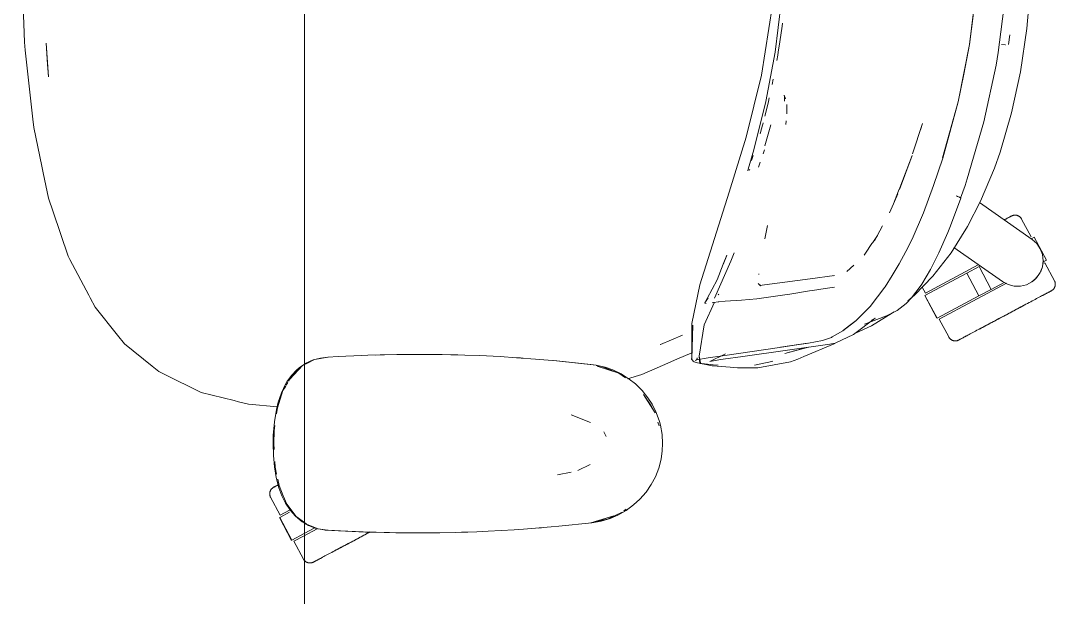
# Model space of a CAD drawing. Header units: millimetres. Extents: x 79795 to 317870, y -36033 to 97293.
# Drawn here: x 184099 to 184660, y 9735 to 10048 of the extents above; entities that cross this region are included whole.
import ezdxf

# ---------------------------------------------------------------- set-up
doc = ezdxf.new("R2010")
doc.units = ezdxf.units.MM
doc.header["$MEASUREMENT"] = 0
doc.layers.add('G-IMPT', color=8, linetype='CONTINUOUS', lineweight=9)
doc.layers.add('I-FURN', color=8, linetype='CONTINUOUS', lineweight=9)

msp = doc.modelspace()

# ---------------------------------------------------------------- linework, layer by layer
at = {"layer": 'G-IMPT'}
for p, q in [((184100.57, 10045.94), (184098.87, 10098.12)), ((184617.53, 10066.35), (184613.74, 10034.79)), ((184617.56, 10066.31), (184613.74, 10034.71)), ((184644.83, 10043.41), (184647.09, 10068.98)), ((184633.09, 10060.61), (184629.28, 10030.44)), ((184500.78, 10018.22), (184506.78, 10056.14)), ((184508.18, 10030.57), (184511.47, 10057.49)), ((184613.74, 10034.79), (184615.69, 10050.27)), ((184100.57, 10045.94), (184100.9, 10036)), ((184510.8, 10036.2), (184512.09, 10044.73)), ((184512.09, 10044.73), (184512.27, 10046.38)), ((184641.33, 10019.99), (184644.83, 10043.41)), ((184634.92, 10034.71), (184635.57, 10040.12)), ((184101.38, 10031.63), (184100.9, 10036)), ((184112.78, 10035.46), (184113.41, 10024.13)), ((184112.78, 10035.46), (184114.02, 10017.19)), ((184510.8, 10036.2), (184509.95, 10030.58)), ((184607.57, 10003.67), (184613.74, 10034.79)), ((184607.57, 10003.67), (184613.74, 10034.71)), ((184613.74, 10034.79), (184610.64, 10018.69)), ((184631.07, 10034.75), (184633.16, 10034.68)), ((184633.16, 10034.68), (184633.05, 10034.68)), ((184101.38, 10031.63), (184105.51, 9994.18)), ((184503.24, 10003.9), (184508.18, 10030.57)), ((184509.15, 10026.05), (184509.7, 10028.95)), ((184509.95, 10030.58), (184509.7, 10028.95)), ((184629.28, 10030.44), (184628.09, 10023.52)), ((184114.02, 10017.19), (184113.41, 10024.13)), ((184621.42, 9992.73), (184628.09, 10023.52)), ((184500.78, 10018.22), (184492.47, 9984.54)), ((184507.22, 10015.94), (184506.68, 10013.13)), ((184607.57, 10003.67), (184610.64, 10018.69)), ((184636.52, 9997.63), (184641.33, 10019.99)), ((184505.02, 10005.9), (184504.56, 10003.92)), ((184513.35, 10006.26), (184513.13, 10007.31)), ((184513.13, 10007.31), (184513.82, 10005.36)), ((184513.35, 10006.26), (184513.38, 10003.96)), ((184513.39, 10004.1), (184513.38, 10003.96)), ((184503.24, 10003.9), (184496.7, 9977.59)), ((184503.01, 9997.17), (184504.56, 10003.92)), ((184514.67, 10002.25), (184514.58, 9997.2)), ((184514.58, 9997.2), (184514.66, 9999.47)), ((184514.67, 10002.25), (184514.66, 9999.47)), ((184607.57, 10003.67), (184599.14, 9973.26)), ((184607.57, 10003.67), (184599.18, 9973.17)), ((184602.91, 9986.42), (184607.57, 10003.67)), ((184105.99, 9989.77), (184105.51, 9994.18)), ((184503.01, 9997.17), (184502.68, 9995.87)), ((184514.27, 9993.4), (184514.05, 9991.31)), ((184630.35, 9976.39), (184636.52, 9997.63)), ((184110.34, 9968.82), (184105.99, 9989.77)), ((184501.39, 9991.01), (184500.28, 9987.01)), ((184501.39, 9991.01), (184501.71, 9992.15)), ((184501.71, 9992.15), (184501.76, 9992.33)), ((184502.73, 9979.79), (184505.91, 9991.15)), ((184588.12, 9991.98), (184582.86, 9975.49)), ((184588.12, 9991.98), (184587.04, 9988.54)), ((184621.42, 9992.73), (184612.48, 9961.9)), ((184483.28, 9954.56), (184492.47, 9984.54)), ((184500.28, 9987.01), (184500.07, 9986.33)), ((184602.91, 9986.42), (184599.14, 9973.26)), ((184496.7, 9977.59), (184493.62, 9967.16)), ((184502.54, 9977.6), (184501.81, 9975.38)), ((184630.35, 9976.39), (184627.27, 9967.65)), ((184495.54, 9972.39), (184495.29, 9971.73)), ((184495.54, 9972.39), (184496.28, 9974.49)), ((184499.82, 9969.83), (184500.2, 9970.85)), ((184582.59, 9974.51), (184575.77, 9956.1)), ((184582.59, 9974.51), (184575.87, 9957.06)), ((184599.18, 9973.17), (184594.18, 9958.25)), ((184110.34, 9968.82), (184111.11, 9965.14)), ((184111.11, 9965.14), (184113.98, 9951.32)), ((184493.43, 9966.37), (184493.48, 9966.59)), ((184493.51, 9966.13), (184493.43, 9966.37)), ((184493.48, 9966.59), (184493.56, 9966.89)), ((184493.56, 9966.89), (184493.62, 9967.16)), ((184494.52, 9966.9), (184493.91, 9966.52)), ((184494.52, 9966.9), (184494.31, 9966.76)), ((184499.82, 9969.83), (184499.21, 9968.18)), ((184627.27, 9967.65), (184619.76, 9949.68)), ((184612.48, 9961.9), (184611.29, 9958.29)), ((184483.28, 9954.56), (184467.29, 9904.32)), ((184572.48, 9948.25), (184575.21, 9955.33)), ((184572.48, 9948.25), (184574.79, 9953.7)), ((184575.87, 9957.06), (184575.21, 9955.33)), ((184588.72, 9943.37), (184594.18, 9958.25)), ((184608.88, 9951.36), (184611.29, 9958.29)), ((184116.49, 9943.88), (184113.98, 9951.32)), ((184570.29, 9943.4), (184572.48, 9948.25)), ((184603.35, 9936.4), (184608.92, 9951.36)), ((184607.65, 9952.15), (184606.59, 9952.57)), ((184606.59, 9952.57), (184607.19, 9952.35)), ((184607.65, 9952.15), (184607.19, 9952.35)), ((184607.65, 9952.15), (184608.3, 9951.87)), ((184607.65, 9952.15), (184608.48, 9951.76)), ((184608.3, 9951.87), (184608.48, 9951.76)), ((184608.88, 9951.49), (184608.48, 9951.76)), ((184608.48, 9951.76), (184608.87, 9951.54)), ((184608.88, 9951.49), (184608.87, 9951.54)), ((184608.92, 9951.36), (184608.88, 9951.49)), ((184608.88, 9951.49), (184608.88, 9951.36)), ((184612.66, 9935.9), (184619.76, 9949.68)), ((184116.49, 9943.88), (184124.64, 9919.8)), ((184588.72, 9943.37), (184582.54, 9929.15)), ((184504.01, 9936.45), (184502.59, 9929.2)), ((184566.42, 9936.36), (184562.23, 9928.26)), ((184597.09, 9921.76), (184601.87, 9932.72)), ((184601.87, 9932.72), (184603.35, 9936.4)), ((184603.69, 9921.61), (184612.66, 9935.9)), ((184560.78, 9926.69), (184557.29, 9921.56)), ((184561.18, 9927.27), (184560.78, 9926.69)), ((184563.73, 9931.03), (184561.18, 9927.27)), ((184563.73, 9931.03), (184562.23, 9928.26)), ((184579.15, 9922.42), (184582.54, 9929.15)), ((184479.97, 9915.51), (184481.99, 9920.41)), ((184481.99, 9920.41), (184479.97, 9915.3)), ((184486.01, 9921.73), (184484.27, 9917.14)), ((184557.29, 9921.56), (184556.54, 9920.46)), ((184579.15, 9922.42), (184575.58, 9915.63)), ((184597.09, 9921.76), (184592.57, 9912.71)), ((184596.87, 9921.32), (184592.57, 9912.71)), ((184597.09, 9921.76), (184592.87, 9913.31)), ((184603.69, 9921.61), (184593.88, 9909)), ((184596.87, 9921.32), (184597.09, 9921.76)), ((184125.52, 9918.14), (184124.64, 9919.8)), ((184135.81, 9898.63), (184125.52, 9918.14)), ((184484.27, 9917.14), (184475.35, 9896.99)), ((184476.72, 9907.04), (184479.97, 9915.51)), ((184479.97, 9915.3), (184481.76, 9919.83)), ((184551.01, 9914.93), (184547.11, 9911.59)), ((184571.81, 9909.4), (184575.58, 9915.63)), ((184499.33, 9909.98), (184499.37, 9910.32)), ((184527.16, 9907.65), (184540.52, 9909.43)), ((184540.52, 9909.43), (184540.04, 9909.29)), ((184571.81, 9909.4), (184567.93, 9903.3)), ((184583.93, 9898.71), (184593.88, 9909)), ((184592.57, 9912.71), (184587.83, 9904.71)), ((184592.57, 9912.71), (184592.87, 9913.31)), ((184467.29, 9904.32), (184463.1, 9883.37)), ((184476.72, 9907.04), (184471.44, 9896.93)), ((184498.97, 9905.03), (184500.54, 9903.79)), ((184527.16, 9907.65), (184499.83, 9903.91)), ((184499.83, 9903.91), (184500.09, 9903.87)), ((184500.32, 9903.82), (184500.09, 9903.87)), ((184535.35, 9902.29), (184540.42, 9903.04)), ((184559.74, 9892.61), (184567.76, 9903.04)), ((184567.76, 9903.04), (184567.93, 9903.3)), ((184582.26, 9897.29), (184586.97, 9903.42)), ((184586.97, 9903.42), (184587.83, 9904.71)), ((184135.81, 9898.63), (184136.54, 9897.25)), ((184477.72, 9899.16), (184477.29, 9898.88)), ((184498.31, 9896.65), (184513.53, 9898.86)), ((184513.53, 9898.86), (184515.08, 9899.1)), ((184515.08, 9899.1), (184526.85, 9900.97)), ((184528.51, 9901.23), (184526.85, 9900.97)), ((184535.35, 9902.29), (184528.51, 9901.23)), ((184580.25, 9895.71), (184583.93, 9898.71)), ((184139.25, 9892.12), (184136.54, 9897.25)), ((184139.25, 9892.12), (184151.46, 9876.99)), ((184469.73, 9882.67), (184475.31, 9894.96)), ((184470.09, 9894.47), (184470.06, 9894.64)), ((184470.09, 9894.47), (184471.93, 9897.18)), ((184470.09, 9894.47), (184471.44, 9896.93)), ((184470.12, 9894.34), (184470.09, 9894.47)), ((184470.81, 9894.2), (184470.12, 9894.34)), ((184474.07, 9894.51), (184474.84, 9894.78)), ((184474.91, 9894.81), (184474.84, 9894.78)), ((184477.37, 9895.09), (184474.91, 9894.81)), ((184477.37, 9895.09), (184477.74, 9895.13)), ((184481.15, 9895.39), (184477.74, 9895.13)), ((184481.15, 9895.39), (184489.99, 9896.02)), ((184498.23, 9896.64), (184489.99, 9896.02)), ((184498.31, 9896.65), (184498.23, 9896.64)), ((184552.01, 9884.71), (184559.74, 9892.61)), ((184574.5, 9890.4), (184579.36, 9894.27)), ((184582.26, 9897.29), (184579.36, 9894.27)), ((184562.45, 9886.27), (184550.79, 9877.35)), ((184556.79, 9883.03), (184568.7, 9887.54)), ((184562.45, 9886.27), (184560.49, 9885.15)), ((184572, 9889.1), (184560.56, 9881.97)), ((184570.92, 9888.62), (184568.7, 9887.54)), ((184573.36, 9889.79), (184570.92, 9888.62)), ((184572, 9889.1), (184572.77, 9889.6)), ((184573.36, 9889.79), (184574.5, 9890.4)), ((184463.54, 9882.48), (184462.96, 9864.03)), ((184463.1, 9883.37), (184463.06, 9864.5)), ((184463.54, 9882.48), (184463.06, 9864.5)), ((184469.73, 9882.67), (184467.01, 9865.62)), ((184552.01, 9884.71), (184545.04, 9879.29)), ((184545.27, 9879.62), (184552.22, 9885.01)), ((184545.27, 9879.62), (184548.64, 9882.21)), ((184552.22, 9885.01), (184548.64, 9882.21)), ((184560.56, 9881.97), (184551.93, 9877.99)), ((184155.22, 9872.32), (184151.46, 9876.99)), ((184457.96, 9876.93), (184446.1, 9872.01)), ((184538.78, 9875.79), (184533.99, 9874.03)), ((184538.78, 9875.79), (184539.21, 9876)), ((184545.04, 9879.29), (184539.21, 9876)), ((184550.79, 9877.35), (184544.22, 9874.29)), ((184170.17, 9860.15), (184155.22, 9872.32)), ((184445.83, 9871.91), (184446.1, 9872.01)), ((184510.56, 9870.34), (184479.68, 9865.79)), ((184490.65, 9865.4), (184537.86, 9872.07)), ((184510.56, 9870.34), (184525.75, 9872.67)), ((184511.16, 9870.44), (184526.32, 9872.73)), ((184511.16, 9870.44), (184525.75, 9872.67)), ((184513.44, 9866.95), (184526.39, 9870.45)), ((184513.44, 9866.95), (184525.33, 9870.3)), ((184540.3, 9872.23), (184523.85, 9865.44)), ((184533.99, 9874.03), (184526.32, 9872.73)), ((184537.86, 9872.07), (184540.85, 9872.72)), ((184541.47, 9873), (184540.3, 9872.23)), ((184544.22, 9874.29), (184540.85, 9872.72)), ((184261.47, 9864.59), (184257.52, 9863.52)), ((184258.36, 9863.72), (184265.71, 9865.09)), ((184265.48, 9865.09), (184261.47, 9864.59)), ((184271.15, 9865.37), (184265.48, 9865.09)), ((184271.15, 9865.37), (184283.71, 9865.99)), ((184287.25, 9866.11), (184283.71, 9865.99)), ((184302.92, 9866.49), (184287.25, 9866.11)), ((184291.3, 9866.2), (184293.98, 9866.31)), ((184296.2, 9866.31), (184293.98, 9866.31)), ((184302.92, 9866.49), (184307.43, 9866.54)), ((184307.43, 9866.54), (184322.15, 9866.53)), ((184327.62, 9866.46), (184322.15, 9866.53)), ((184327.62, 9866.46), (184339.92, 9866.17)), ((184334.39, 9866.33), (184332.32, 9866.32)), ((184336.05, 9866.25), (184334.39, 9866.33)), ((184347.8, 9865.87), (184339.92, 9866.17)), ((184347.8, 9865.87), (184359.11, 9865.33)), ((184367.98, 9864.77), (184359.11, 9865.33)), ((184367.98, 9864.77), (184378.27, 9864.04)), ((184370.02, 9864.64), (184368.12, 9864.73)), ((184370.02, 9864.64), (184371.44, 9864.5)), ((184389.66, 9863.06), (184378.27, 9864.04)), ((184447.06, 9860.48), (184454.89, 9863.9)), ((184454.89, 9863.9), (184463.06, 9867.47)), ((184462.93, 9863.92), (184463.12, 9864.78)), ((184462.93, 9863.92), (184463.32, 9863.34)), ((184462.96, 9864.03), (184463.06, 9864.5)), ((184463.06, 9864.5), (184463.09, 9864.67)), ((184463.12, 9864.78), (184463.09, 9864.67)), ((184466.18, 9863.74), (184465.08, 9863.18)), ((184465.56, 9863.57), (184471.83, 9864.67)), ((184466.18, 9863.74), (184465.56, 9863.57)), ((184465.91, 9864.11), (184465.59, 9863.57)), ((184465.91, 9864.11), (184465.99, 9864.61)), ((184467.7, 9862.04), (184467.01, 9865.62)), ((184467.7, 9862.04), (184467.08, 9865.58)), ((184467.08, 9865.58), (184467.46, 9861.63)), ((184479.68, 9865.79), (184471.83, 9864.67)), ((184481.23, 9866.77), (184472.8, 9862.77)), ((184473.66, 9862.91), (184478.69, 9863.74)), ((184478.69, 9863.74), (184479.98, 9863.96)), ((184490.65, 9865.4), (184479.98, 9863.96)), ((184516.62, 9862.45), (184520.48, 9864.05)), ((184523.85, 9865.44), (184520.48, 9864.05)), ((184170.17, 9860.15), (184173.82, 9857.18)), ((184244.96, 9853.12), (184251.87, 9860.51)), ((184248.65, 9858.2), (184245.79, 9855.15)), ((184246.38, 9854.74), (184249.45, 9858.28)), ((184248.23, 9857.13), (184251.87, 9860.51)), ((184248.65, 9858.2), (184249.97, 9859.33)), ((184251.87, 9860.51), (184249.45, 9858.28)), ((184252.83, 9861.29), (184249.97, 9859.33)), ((184254.1, 9861.62), (184252.83, 9860.99)), ((184253.19, 9861.54), (184257.52, 9863.52)), ((184254.1, 9861.62), (184258.36, 9863.72)), ((184411.1, 9860.71), (184388.15, 9863.16)), ((184388.15, 9863.16), (184408.28, 9861.04)), ((184411.1, 9860.71), (184389.66, 9863.06)), ((184411.1, 9860.71), (184408.28, 9861.04)), ((184411.1, 9860.71), (184416.06, 9859.55)), ((184411.18, 9860.49), (184414.23, 9859.91)), ((184423.45, 9856.31), (184411.6, 9860.12)), ((184420.75, 9857.21), (184411.6, 9860.12)), ((184414.23, 9859.91), (184422.41, 9856.71)), ((184420.2, 9858.1), (184416.06, 9859.55)), ((184435.94, 9855.62), (184447.06, 9860.48)), ((184463.7, 9862.85), (184463.32, 9863.34)), ((184463.7, 9862.85), (184464.23, 9862.53)), ((184466.1, 9861.98), (184464.23, 9862.53)), ((184465.59, 9863.57), (184465.08, 9863.18)), ((184469.37, 9861.44), (184466.1, 9861.98)), ((184469.79, 9861.18), (184467.46, 9861.63)), ((184469.37, 9861.44), (184469.99, 9861.37)), ((184469.79, 9861.18), (184474.04, 9860.37)), ((184474.68, 9860.85), (184469.99, 9861.37)), ((184472.8, 9862.77), (184473.66, 9862.91)), ((184474.51, 9860.33), (184474.04, 9860.37)), ((184483.83, 9859.53), (184474.51, 9860.33)), ((184474.68, 9860.85), (184477.27, 9860.64)), ((184483.83, 9859.53), (184487.79, 9859.19)), ((184487.79, 9859.19), (184491.96, 9859.19)), ((184498.92, 9859.21), (184491.96, 9859.19)), ((184497.06, 9860.62), (184506.37, 9862.67)), ((184498.92, 9859.21), (184516.62, 9862.45)), ((184506.37, 9862.67), (184506.94, 9862.82)), ((184173.82, 9857.18), (184180.98, 9853.65)), ((184192.45, 9848.01), (184180.98, 9853.65)), ((184245.79, 9855.15), (184243.34, 9851.7)), ((184244.27, 9852.05), (184246.16, 9855.21)), ((184244.96, 9853.12), (184246.24, 9854.59)), ((184246.16, 9855.21), (184247.39, 9856.35)), ((184424.78, 9855.91), (184420.2, 9858.1)), ((184423.45, 9856.31), (184420.75, 9857.21)), ((184423.33, 9856.35), (184423.45, 9856.31)), ((184423.45, 9856.31), (184427.03, 9853.88)), ((184424.78, 9855.91), (184429.1, 9853.18)), ((184435.94, 9855.62), (184428.12, 9853.37)), ((184432.41, 9850.56), (184429.1, 9853.18)), ((184192.45, 9848.01), (184196.81, 9845.86)), ((184238.16, 9837.51), (184241.19, 9846.91)), ((184240.33, 9845.69), (184242.54, 9850.32)), ((184241.19, 9846.91), (184242.66, 9849.36)), ((184242.54, 9850.32), (184243.34, 9851.7)), ((184242.94, 9849.83), (184243.8, 9851.27)), ((184436.01, 9847.01), (184432.41, 9850.56)), ((184436.01, 9847.01), (184439.2, 9843.04)), ((184196.81, 9845.86), (184214.76, 9841.46)), ((184214.76, 9841.46), (184217.13, 9840.87)), ((184238.59, 9840.6), (184240.33, 9845.69)), ((184443.06, 9834.88), (184436.74, 9844.83)), ((184440.9, 9838.56), (184436.74, 9844.83)), ((184441.47, 9839.49), (184439.2, 9843.04)), ((184222.42, 9839.58), (184217.13, 9840.87)), ((184238.3, 9838.13), (184222.42, 9839.58)), ((184237.61, 9836.67), (184236.5, 9829.91)), ((184238.59, 9840.6), (184237.61, 9836.67)), ((184237.7, 9834.22), (184238.16, 9837.51)), ((184443.06, 9834.88), (184440.9, 9838.56)), ((184443.71, 9834.98), (184441.47, 9839.49)), ((184397.58, 9833.81), (184408.01, 9829.66)), ((184443.71, 9834.98), (184445.42, 9830.21)), ((184445.99, 9828.08), (184445.42, 9830.21)), ((184235.92, 9822.6), (184236.5, 9829.91)), ((184236.44, 9825.25), (184236.21, 9818.09)), ((184236.44, 9825.25), (184236.83, 9828.04)), ((184415.53, 9824.14), (184415.24, 9824.59)), ((184444.62, 9829.77), (184445.24, 9827.74)), ((184446.87, 9823.13), (184445.99, 9828.08)), ((184235.92, 9822.6), (184235.83, 9818.09)), ((184416.55, 9821.91), (184415.53, 9824.14)), ((184447.16, 9818.09), (184446.87, 9823.13)), ((184235.83, 9818.09), (184236.01, 9811.75)), ((184236.4, 9814.98), (184236.21, 9818.09)), ((184446.34, 9809.73), (184446.99, 9814.24)), ((184447.16, 9818.09), (184446.99, 9814.24)), ((184236.58, 9805.6), (184236.01, 9811.75)), ((184236.99, 9805.26), (184236.8, 9808.47)), ((184446.34, 9809.73), (184445.08, 9804.86)), ((184236.58, 9805.6), (184237.58, 9799.67)), ((184237.76, 9801.51), (184236.99, 9805.26)), ((184390.08, 9801.11), (184397.52, 9802.68)), ((184407.91, 9806.71), (184401.13, 9803.44)), ((184443.25, 9800.15), (184445.08, 9804.86)), ((184239.01, 9794.19), (184237.58, 9799.67)), ((184239.03, 9795.3), (184238.32, 9798.77)), ((184441.06, 9795.99), (184443.25, 9800.15)), ((184239.01, 9794.19), (184240.59, 9789.85)), ((184239.03, 9795.3), (184241.36, 9789.68)), ((184438.23, 9791.82), (184434.9, 9787.98)), ((184441.06, 9795.99), (184438.23, 9791.82)), ((184242.58, 9785.78), (184240.59, 9789.85)), ((184243.2, 9785.28), (184241.36, 9789.68)), ((184242.58, 9785.78), (184245.23, 9781.73)), ((184248.42, 9778.5), (184243.2, 9785.28)), ((184431.47, 9784.82), (184434.9, 9787.98)), ((184245.23, 9781.73), (184247.9, 9778.69)), ((184417.25, 9777.18), (184425.32, 9780.92)), ((184422.94, 9779.31), (184427.38, 9781.82)), ((184427.43, 9782.51), (184426.23, 9781.61)), ((184431.47, 9784.82), (184427.38, 9781.82)), ((184251.64, 9775.62), (184247.9, 9778.69)), ((184252.83, 9775.22), (184248.42, 9778.5)), ((184252.83, 9774.94), (184251.64, 9775.62)), ((184254.04, 9774.33), (184252.83, 9775.22)), ((184255.07, 9773.66), (184252.83, 9774.94)), ((184260.24, 9771.92), (184254.04, 9774.33)), ((184390.87, 9773.23), (184408.8, 9775.14)), ((184408.28, 9775.14), (184420.75, 9778.97)), ((184408.28, 9775.14), (184411.6, 9776.05)), ((184408.8, 9775.14), (184413.84, 9776.03)), ((184417.25, 9777.18), (184408.85, 9775.27)), ((184420.75, 9778.97), (184411.6, 9776.05)), ((184418.7, 9777.5), (184413.84, 9776.03)), ((184422.94, 9779.31), (184418.7, 9777.5)), ((184255.07, 9773.66), (184258.71, 9772.26)), ((184260.06, 9771.9), (184258.71, 9772.26)), ((184260.06, 9771.9), (184262.45, 9771.45)), ((184260.24, 9771.92), (184264.08, 9771.33)), ((184264.1, 9771.2), (184262.45, 9771.45)), ((184284.68, 9770.15), (184264.1, 9771.2)), ((184285.88, 9770.11), (184264.1, 9771.2)), ((184264.1, 9771.2), (184265.71, 9771.09)), ((184285.88, 9770.11), (184265.71, 9771.09)), ((184306.07, 9769.65), (184284.68, 9770.15)), ((184296.24, 9769.81), (184284.68, 9770.15)), ((184284.68, 9770.15), (184285.88, 9770.11)), ((184306.07, 9769.65), (184285.88, 9770.11)), ((184326.26, 9769.69), (184296.24, 9769.81)), ((184306.07, 9769.65), (184296.24, 9769.81)), ((184296.24, 9769.81), (184315.46, 9769.61)), ((184304.03, 9769.67), (184302.48, 9769.73)), ((184306.07, 9769.69), (184304.03, 9769.67)), ((184326.26, 9769.69), (184306.07, 9769.65)), ((184326.26, 9769.69), (184315.46, 9769.61)), ((184326.26, 9769.69), (184334.67, 9769.86)), ((184346.43, 9770.25), (184334.67, 9769.86)), ((184339.61, 9770), (184338.12, 9769.98)), ((184341.55, 9770.11), (184339.61, 9770)), ((184346.43, 9770.25), (184352.46, 9770.5)), ((184366.6, 9771.31), (184352.46, 9770.5)), ((184371.68, 9771.64), (184366.6, 9771.31)), ((184371.68, 9771.64), (184386.74, 9772.89)), ((184379.87, 9772.29), (184381.54, 9772.46)), ((184386.74, 9772.89), (184390.87, 9773.23))]:
    msp.add_line(p, q, dxfattribs=at)
at = {"layer": 'I-FURN'}
for p, q in [((184252.83, 9398.09), (184252.83, 10798.09)), ((184252.83, 10798.09), (184252.83, 9398.09)), ((184619.13, 9949), (184647.72, 9928.98)), ((184632.4, 9939.5), (184632.93, 9939.78)), ((184633.21, 9939.93), (184632.69, 9939.66)), ((184632.93, 9939.78), (184633.43, 9940.05)), ((184633.69, 9940.19), (184633.21, 9939.93)), ((184633.43, 9940.05), (184633.9, 9940.3)), ((184634.14, 9940.42), (184633.69, 9940.19)), ((184633.9, 9940.3), (184634.33, 9940.53)), ((184634.55, 9940.64), (184634.14, 9940.42)), ((184634.33, 9940.53), (184634.72, 9940.74)), ((184634.92, 9940.84), (184634.55, 9940.64)), ((184634.72, 9940.74), (184635.08, 9940.92)), ((184635.25, 9941.02), (184634.92, 9940.84)), ((184635.08, 9940.92), (184635.4, 9941.09)), ((184635.55, 9941.18), (184635.25, 9941.02)), ((184635.4, 9941.09), (184635.67, 9941.24)), ((184635.81, 9941.31), (184635.55, 9941.18)), ((184635.67, 9941.24), (184635.92, 9941.37)), ((184636.03, 9941.43), (184635.81, 9941.31)), ((184635.92, 9941.37), (184636.12, 9941.48)), ((184636.21, 9941.53), (184636.03, 9941.43)), ((184636.12, 9941.48), (184636.28, 9941.56)), ((184636.35, 9941.6), (184636.21, 9941.53)), ((184636.28, 9941.56), (184636.4, 9941.63)), ((184636.45, 9941.65), (184636.35, 9941.6)), ((184636.4, 9941.63), (184636.48, 9941.67)), ((184636.51, 9941.69), (184636.45, 9941.65)), ((184636.48, 9941.67), (184636.52, 9941.69)), ((184636.53, 9941.7), (184636.51, 9941.69)), ((184636.52, 9941.69), (184636.53, 9941.7)), ((184636.53, 9941.7), (184636.67, 9941.77)), ((184636.67, 9941.77), (184636.82, 9941.84)), ((184636.82, 9941.84), (184636.97, 9941.9)), ((184636.97, 9941.9), (184637.12, 9941.95)), ((184637.12, 9941.95), (184637.27, 9942)), ((184637.27, 9942), (184637.43, 9942.04)), ((184637.43, 9942.04), (184637.59, 9942.08)), ((184637.59, 9942.08), (184637.75, 9942.11)), ((184637.75, 9942.11), (184637.9, 9942.14)), ((184637.9, 9942.14), (184638.06, 9942.15)), ((184638.06, 9942.15), (184638.23, 9942.16)), ((184638.23, 9942.16), (184638.39, 9942.17)), ((184638.39, 9942.17), (184638.55, 9942.17)), ((184638.55, 9942.17), (184638.71, 9942.16)), ((184638.71, 9942.16), (184638.87, 9942.14)), ((184638.87, 9942.14), (184639.03, 9942.12)), ((184639.03, 9942.12), (184639.19, 9942.1)), ((184639.19, 9942.1), (184639.35, 9942.06)), ((184639.35, 9942.06), (184639.5, 9942.02)), ((184639.5, 9942.02), (184639.66, 9941.98)), ((184639.66, 9941.98), (184639.81, 9941.92)), ((184639.81, 9941.92), (184639.96, 9941.86)), ((184639.96, 9941.86), (184640.11, 9941.8)), ((184640.11, 9941.8), (184640.25, 9941.73)), ((184640.25, 9941.73), (184640.39, 9941.65)), ((184640.39, 9941.65), (184640.53, 9941.57)), ((184640.53, 9941.57), (184640.67, 9941.48)), ((184640.67, 9941.48), (184640.8, 9941.39)), ((184640.8, 9941.39), (184640.93, 9941.29)), ((184640.93, 9941.29), (184641.05, 9941.19)), ((184641.05, 9941.19), (184641.17, 9941.08)), ((184641.17, 9941.08), (184641.29, 9940.97)), ((184641.29, 9940.97), (184641.4, 9940.85)), ((184641.4, 9940.85), (184641.51, 9940.73)), ((184641.51, 9940.73), (184641.61, 9940.61)), ((184641.61, 9940.61), (184641.7, 9940.48)), ((184641.7, 9940.48), (184641.79, 9940.35)), ((184641.79, 9940.35), (184641.88, 9940.21)), ((184641.88, 9940.21), (184641.96, 9940.07)), ((184641.96, 9940.07), (184641.98, 9940.03)), ((184647.13, 9930.34), (184641.98, 9940.03)), ((184647.49, 9929.4), (184648.88, 9930.14)), ((184647.57, 9929.45), (184647.49, 9929.4)), ((184647.72, 9928.98), (184650.23, 9926.73)), ((184655.45, 9917.78), (184648.88, 9930.14)), ((184650.23, 9926.73), (184652.13, 9923.94)), ((184631.67, 9906.06), (184605.24, 9924.56)), ((184652.13, 9923.94), (184653.3, 9920.78)), ((184653.3, 9920.78), (184653.69, 9917.43)), ((184589.74, 9899.83), (184618.43, 9915.09)), ((184653.69, 9917.43), (184653.26, 9914.08)), ((184653.66, 9917.79), (184654.06, 9917.04)), ((184655.45, 9917.78), (184654.06, 9917.04)), ((184654.06, 9917.04), (184654.14, 9917.09)), ((184654.27, 9916.02), (184654.64, 9916.22)), ((184659.79, 9906.53), (184654.64, 9916.22)), ((184589.55, 9898.6), (184612.26, 9910.67)), ((184612.26, 9910.67), (184618.9, 9914.2)), ((184618.84, 9898.31), (184612.26, 9910.67)), ((184625.48, 9901.84), (184618.9, 9914.2)), ((184649.27, 9907.31), (184651.56, 9910.09)), ((184652.04, 9910.93), (184650.11, 9908.17)), ((184653.26, 9914.08), (184652.04, 9910.93)), ((184597.25, 9885.7), (184633.86, 9905.17)), ((184632.54, 9905.6), (184625.48, 9901.84)), ((184634.65, 9904.47), (184631.67, 9906.06)), ((184637.92, 9903.64), (184634.65, 9904.47)), ((184641.29, 9903.62), (184637.92, 9903.64)), ((184644.57, 9904.4), (184641.29, 9903.62)), ((184647.57, 9905.95), (184644.57, 9904.4)), ((184650.11, 9908.17), (184647.57, 9905.95)), ((184647.85, 9906.15), (184649.27, 9907.31)), ((184659.79, 9906.53), (184659.86, 9906.39)), ((184659.86, 9906.39), (184659.93, 9906.24)), ((184659.96, 9903.1), (184659.89, 9902.96)), ((184659.93, 9906.24), (184659.99, 9906.09)), ((184660.02, 9903.25), (184659.96, 9903.1)), ((184659.99, 9906.09), (184660.05, 9905.94)), ((184660.07, 9903.41), (184660.02, 9903.25)), ((184660.05, 9905.94), (184660.1, 9905.79)), ((184660.12, 9903.56), (184660.07, 9903.41)), ((184660.1, 9905.79), (184660.14, 9905.63)), ((184660.16, 9903.72), (184660.12, 9903.56)), ((184660.14, 9905.63), (184660.18, 9905.47)), ((184660.19, 9903.87), (184660.16, 9903.72)), ((184660.18, 9905.47), (184660.21, 9905.32)), ((184660.22, 9904.03), (184660.19, 9903.87)), ((184660.21, 9905.32), (184660.23, 9905.16)), ((184660.24, 9904.19), (184660.22, 9904.03)), ((184660.23, 9905.16), (184660.25, 9905)), ((184660.25, 9904.35), (184660.24, 9904.19)), ((184660.25, 9905), (184660.26, 9904.84)), ((184660.26, 9904.51), (184660.25, 9904.35)), ((184660.26, 9904.84), (184660.26, 9904.67)), ((184660.26, 9904.67), (184660.26, 9904.51)), ((184588.06, 9902.98), (184589.74, 9899.83)), ((184589.38, 9898.51), (184595.96, 9886.15)), ((184596.13, 9886.24), (184589.55, 9898.6)), ((184618.84, 9898.31), (184596.13, 9886.24)), ((184625.48, 9901.84), (184618.84, 9898.31)), ((184650.83, 9897.2), (184651.52, 9897.57)), ((184651.52, 9897.57), (184652.19, 9897.92)), ((184652.19, 9897.92), (184652.82, 9898.26)), ((184652.82, 9898.26), (184653.42, 9898.58)), ((184653.73, 9898.75), (184653.15, 9898.44)), ((184653.42, 9898.58), (184653.99, 9898.88)), ((184654.29, 9899.04), (184653.73, 9898.75)), ((184653.99, 9898.88), (184654.53, 9899.17)), ((184654.8, 9899.31), (184654.29, 9899.04)), ((184654.53, 9899.17), (184655.03, 9899.44)), ((184655.28, 9899.57), (184654.8, 9899.31)), ((184655.03, 9899.44), (184655.49, 9899.68)), ((184655.73, 9899.81), (184655.28, 9899.57)), ((184655.49, 9899.68), (184655.92, 9899.91)), ((184656.14, 9900.03), (184655.73, 9899.81)), ((184655.92, 9899.91), (184656.32, 9900.12)), ((184656.51, 9900.22), (184656.14, 9900.03)), ((184656.32, 9900.12), (184656.67, 9900.31)), ((184656.85, 9900.4), (184656.51, 9900.22)), ((184656.67, 9900.31), (184656.99, 9900.48)), ((184657.15, 9900.56), (184656.85, 9900.4)), ((184656.99, 9900.48), (184657.27, 9900.63)), ((184657.4, 9900.7), (184657.15, 9900.56)), ((184657.27, 9900.63), (184657.51, 9900.75)), ((184657.62, 9900.81), (184657.4, 9900.7)), ((184657.51, 9900.75), (184657.71, 9900.86)), ((184657.8, 9900.91), (184657.62, 9900.81)), ((184657.71, 9900.86), (184657.87, 9900.95)), ((184657.94, 9900.99), (184657.8, 9900.91)), ((184657.87, 9900.95), (184658, 9901.01)), ((184658.04, 9901.04), (184657.94, 9900.99)), ((184658, 9901.01), (184658.08, 9901.06)), ((184658.11, 9901.07), (184658.04, 9901.04)), ((184658.08, 9901.06), (184658.12, 9901.08)), ((184658.13, 9901.08), (184658.11, 9901.07)), ((184658.12, 9901.08), (184658.13, 9901.08)), ((184658.16, 9901.1), (184658.13, 9901.08)), ((184658.3, 9901.18), (184658.16, 9901.1)), ((184658.44, 9901.27), (184658.3, 9901.18)), ((184658.57, 9901.36), (184658.44, 9901.27)), ((184658.7, 9901.45), (184658.57, 9901.36)), ((184658.83, 9901.56), (184658.7, 9901.45)), ((184658.95, 9901.66), (184658.83, 9901.56)), ((184659.07, 9901.77), (184658.95, 9901.66)), ((184659.18, 9901.89), (184659.07, 9901.77)), ((184659.29, 9902.01), (184659.18, 9901.89)), ((184659.39, 9902.13), (184659.29, 9902.01)), ((184659.49, 9902.26), (184659.39, 9902.13)), ((184659.58, 9902.39), (184659.49, 9902.26)), ((184659.67, 9902.53), (184659.58, 9902.39)), ((184659.75, 9902.67), (184659.67, 9902.53)), ((184659.82, 9902.81), (184659.75, 9902.67)), ((184659.89, 9902.96), (184659.82, 9902.81)), ((184641.15, 9892.06), (184640.2, 9891.55)), ((184640.64, 9891.78), (184641.59, 9892.29)), ((184642.1, 9892.56), (184641.15, 9892.06)), ((184641.59, 9892.29), (184642.53, 9892.79)), ((184643.03, 9893.05), (184642.1, 9892.56)), ((184642.53, 9892.79), (184643.45, 9893.28)), ((184643.94, 9893.54), (184643.03, 9893.05)), ((184643.45, 9893.28), (184644.35, 9893.76)), ((184644.35, 9893.76), (184645.24, 9894.23)), ((184645.24, 9894.23), (184646.11, 9894.69)), ((184646.11, 9894.69), (184646.96, 9895.14)), ((184646.96, 9895.14), (184647.78, 9895.58)), ((184647.78, 9895.58), (184648.58, 9896.01)), ((184648.58, 9896.01), (184649.36, 9896.42)), ((184649.36, 9896.42), (184650.11, 9896.82)), ((184650.11, 9896.82), (184650.83, 9897.2)), ((184630.25, 9886.26), (184629.25, 9885.73)), ((184629.71, 9885.97), (184630.71, 9886.5)), ((184631.25, 9886.79), (184630.25, 9886.26)), ((184630.71, 9886.5), (184631.71, 9887.04)), ((184632.25, 9887.33), (184631.25, 9886.79)), ((184631.71, 9887.04), (184632.72, 9887.57)), ((184633.26, 9887.86), (184632.25, 9887.33)), ((184632.72, 9887.57), (184633.72, 9888.11)), ((184634.26, 9888.39), (184633.26, 9887.86)), ((184633.72, 9888.11), (184634.73, 9888.64)), ((184635.27, 9888.93), (184634.26, 9888.39)), ((184634.73, 9888.64), (184635.73, 9889.17)), ((184636.27, 9889.46), (184635.27, 9888.93)), ((184635.73, 9889.17), (184636.72, 9889.7)), ((184637.26, 9889.99), (184636.27, 9889.46)), ((184636.72, 9889.7), (184637.72, 9890.23)), ((184638.25, 9890.51), (184637.26, 9889.99)), ((184637.72, 9890.23), (184638.7, 9890.75)), ((184639.23, 9891.03), (184638.25, 9890.51)), ((184638.7, 9890.75), (184639.67, 9891.27)), ((184640.2, 9891.55), (184639.23, 9891.03)), ((184639.67, 9891.27), (184640.64, 9891.78)), ((184597.25, 9885.7), (184602.4, 9876.02)), ((184619.87, 9880.74), (184619.02, 9880.29)), ((184619.41, 9880.49), (184620.26, 9880.95)), ((184620.73, 9881.2), (184619.87, 9880.74)), ((184620.26, 9880.95), (184621.14, 9881.42)), ((184621.62, 9881.67), (184620.73, 9881.2)), ((184621.14, 9881.42), (184622.04, 9881.89)), ((184622.53, 9882.15), (184621.62, 9881.67)), ((184622.04, 9881.89), (184622.95, 9882.38)), ((184623.45, 9882.64), (184622.53, 9882.15)), ((184622.95, 9882.38), (184623.88, 9882.87)), ((184624.39, 9883.14), (184623.45, 9882.64)), ((184623.88, 9882.87), (184624.82, 9883.37)), ((184625.34, 9883.65), (184624.39, 9883.14)), ((184624.82, 9883.37), (184625.78, 9883.88)), ((184626.3, 9884.16), (184625.34, 9883.65)), ((184625.78, 9883.88), (184626.75, 9884.4)), ((184627.28, 9884.68), (184626.3, 9884.16)), ((184626.75, 9884.4), (184627.73, 9884.92)), ((184628.26, 9885.2), (184627.28, 9884.68)), ((184627.73, 9884.92), (184628.72, 9885.44)), ((184629.25, 9885.73), (184628.26, 9885.2)), ((184628.72, 9885.44), (184629.71, 9885.97)), ((184602.42, 9875.98), (184602.4, 9876.02)), ((184602.5, 9875.84), (184602.42, 9875.98)), ((184602.59, 9875.7), (184602.5, 9875.84)), ((184602.68, 9875.57), (184602.59, 9875.7)), ((184602.77, 9875.44), (184602.68, 9875.57)), ((184602.87, 9875.31), (184602.77, 9875.44)), ((184602.98, 9875.19), (184602.87, 9875.31)), ((184603.09, 9875.08), (184602.98, 9875.19)), ((184603.21, 9874.96), (184603.09, 9875.08)), ((184603.33, 9874.86), (184603.21, 9874.96)), ((184608.99, 9874.95), (184608.71, 9874.8)), ((184608.83, 9874.87), (184609.13, 9875.03)), ((184609.3, 9875.12), (184608.99, 9874.95)), ((184609.13, 9875.03), (184609.46, 9875.21)), ((184609.66, 9875.31), (184609.3, 9875.12)), ((184609.46, 9875.21), (184609.84, 9875.41)), ((184610.05, 9875.52), (184609.66, 9875.31)), ((184609.84, 9875.41), (184610.25, 9875.62)), ((184610.48, 9875.75), (184610.05, 9875.52)), ((184610.25, 9875.62), (184610.69, 9875.86)), ((184610.95, 9876), (184610.48, 9875.75)), ((184610.69, 9875.86), (184611.17, 9876.12)), ((184611.45, 9876.26), (184610.95, 9876)), ((184611.17, 9876.12), (184611.69, 9876.39)), ((184611.98, 9876.55), (184611.45, 9876.26)), ((184611.69, 9876.39), (184612.24, 9876.68)), ((184612.55, 9876.85), (184611.98, 9876.55)), ((184612.24, 9876.68), (184612.83, 9877)), ((184612.83, 9877), (184613.44, 9877.32)), ((184613.44, 9877.32), (184614.09, 9877.67)), ((184614.09, 9877.67), (184614.77, 9878.03)), ((184614.77, 9878.03), (184615.47, 9878.4)), ((184615.47, 9878.4), (184616.21, 9878.79)), ((184616.21, 9878.79), (184616.97, 9879.2)), ((184616.97, 9879.2), (184617.76, 9879.62)), ((184617.76, 9879.62), (184618.57, 9880.05)), ((184618.57, 9880.05), (184619.41, 9880.49)), ((184603.45, 9874.75), (184603.33, 9874.86)), ((184603.58, 9874.66), (184603.45, 9874.75)), ((184603.71, 9874.56), (184603.58, 9874.66)), ((184603.85, 9874.48), (184603.71, 9874.56)), ((184603.99, 9874.39), (184603.85, 9874.48)), ((184604.13, 9874.32), (184603.99, 9874.39)), ((184604.27, 9874.25), (184604.13, 9874.32)), ((184604.42, 9874.18), (184604.27, 9874.25)), ((184604.57, 9874.12), (184604.42, 9874.18)), ((184604.72, 9874.07), (184604.57, 9874.12)), ((184604.88, 9874.03), (184604.72, 9874.07)), ((184605.03, 9873.99), (184604.88, 9874.03)), ((184605.19, 9873.95), (184605.03, 9873.99)), ((184605.35, 9873.92), (184605.19, 9873.95)), ((184605.51, 9873.9), (184605.35, 9873.92)), ((184605.67, 9873.89), (184605.51, 9873.9)), ((184605.83, 9873.88), (184605.67, 9873.89)), ((184605.99, 9873.88), (184605.83, 9873.88)), ((184606.15, 9873.88), (184605.99, 9873.88)), ((184606.32, 9873.89), (184606.15, 9873.88)), ((184606.48, 9873.91), (184606.32, 9873.89)), ((184606.64, 9873.94), (184606.48, 9873.91)), ((184606.79, 9873.97), (184606.64, 9873.94)), ((184606.95, 9874), (184606.79, 9873.97)), ((184607.11, 9874.05), (184606.95, 9874)), ((184607.26, 9874.09), (184607.11, 9874.05)), ((184607.41, 9874.15), (184607.26, 9874.09)), ((184607.56, 9874.21), (184607.41, 9874.15)), ((184607.71, 9874.28), (184607.56, 9874.21)), ((184607.85, 9874.35), (184607.71, 9874.28)), ((184607.85, 9874.35), (184607.87, 9874.36)), ((184607.86, 9874.35), (184607.85, 9874.35)), ((184607.9, 9874.38), (184607.86, 9874.35)), ((184607.87, 9874.36), (184607.93, 9874.39)), ((184607.98, 9874.42), (184607.9, 9874.38)), ((184607.93, 9874.39), (184608.03, 9874.45)), ((184608.1, 9874.48), (184607.98, 9874.42)), ((184608.03, 9874.45), (184608.17, 9874.52)), ((184608.26, 9874.57), (184608.1, 9874.48)), ((184608.17, 9874.52), (184608.35, 9874.62)), ((184608.47, 9874.68), (184608.26, 9874.57)), ((184608.35, 9874.62), (184608.57, 9874.73)), ((184608.71, 9874.8), (184608.47, 9874.68)), ((184608.57, 9874.73), (184608.83, 9874.87)), ((184233.99, 9790.97), (184234, 9791.13)), ((184233.99, 9790.81), (184233.99, 9790.97)), ((184233.99, 9790.65), (184233.99, 9790.81)), ((184234, 9791.13), (184234.01, 9791.3)), ((184234.01, 9791.3), (184234.03, 9791.46)), ((184234.03, 9791.46), (184234.06, 9791.61)), ((184234.06, 9791.61), (184234.09, 9791.77)), ((184234.09, 9791.77), (184234.13, 9791.93)), ((184234.13, 9791.93), (184234.18, 9792.08)), ((184234.18, 9792.08), (184234.23, 9792.23)), ((184234.23, 9792.23), (184234.29, 9792.38)), ((184234.29, 9792.38), (184234.36, 9792.53)), ((184234.36, 9792.53), (184234.43, 9792.68)), ((184234.43, 9792.68), (184234.5, 9792.82)), ((184234.5, 9792.82), (184234.58, 9792.96)), ((184234.58, 9792.96), (184234.67, 9793.09)), ((184234.67, 9793.09), (184234.76, 9793.23)), ((184234.76, 9793.23), (184234.86, 9793.35)), ((184234.86, 9793.35), (184234.96, 9793.48)), ((184234.96, 9793.48), (184235.07, 9793.6)), ((184235.07, 9793.6), (184235.18, 9793.71)), ((184235.18, 9793.71), (184235.3, 9793.83)), ((184235.3, 9793.83), (184235.42, 9793.93)), ((184235.42, 9793.93), (184235.55, 9794.03)), ((184235.55, 9794.03), (184235.68, 9794.13)), ((184235.68, 9794.13), (184235.81, 9794.22)), ((184235.81, 9794.22), (184235.95, 9794.31)), ((184235.95, 9794.31), (184236.09, 9794.39)), ((184236.09, 9794.39), (184236.13, 9794.41)), ((184236.17, 9794.43), (184236.13, 9794.41)), ((184236.13, 9794.41), (184236.15, 9794.42)), ((184236.13, 9794.41), (184236.13, 9794.41)), ((184236.15, 9794.42), (184236.21, 9794.45)), ((184236.25, 9794.48), (184236.17, 9794.43)), ((184236.21, 9794.45), (184236.31, 9794.5)), ((184236.38, 9794.54), (184236.25, 9794.48)), ((184236.31, 9794.5), (184236.45, 9794.58)), ((184236.54, 9794.63), (184236.38, 9794.54)), ((184236.45, 9794.58), (184236.63, 9794.67)), ((184236.74, 9794.73), (184236.54, 9794.63)), ((184236.63, 9794.67), (184236.85, 9794.79)), ((184236.98, 9794.86), (184236.74, 9794.73)), ((184236.85, 9794.79), (184237.1, 9794.93)), ((184237.26, 9795.01), (184236.98, 9794.86)), ((184237.1, 9794.93), (184237.4, 9795.08)), ((184237.58, 9795.18), (184237.26, 9795.01)), ((184237.4, 9795.08), (184237.74, 9795.26)), ((184237.93, 9795.37), (184237.58, 9795.18)), ((184237.74, 9795.26), (184238.11, 9795.46)), ((184238.33, 9795.58), (184237.93, 9795.37)), ((184238.11, 9795.46), (184238.52, 9795.68)), ((184238.76, 9795.8), (184238.33, 9795.58)), ((184234, 9790.49), (184233.99, 9790.65)), ((184234.02, 9790.33), (184234, 9790.49)), ((184234.04, 9790.17), (184234.02, 9790.33)), ((184234.07, 9790.01), (184234.04, 9790.17)), ((184234.11, 9789.86), (184234.07, 9790.01)), ((184234.15, 9789.7), (184234.11, 9789.86)), ((184234.2, 9789.55), (184234.15, 9789.7)), ((184234.26, 9789.4), (184234.2, 9789.55)), ((184234.32, 9789.25), (184234.26, 9789.4)), ((184234.39, 9789.1), (184234.32, 9789.25)), ((184234.46, 9788.96), (184234.39, 9789.1)), ((184234.46, 9788.96), (184239.61, 9779.27)), ((184239.42, 9778.04), (184244.72, 9780.85)), ((184239.61, 9779.27), (184244.8, 9782.03)), ((184239.25, 9777.95), (184245.83, 9765.59)), ((184246, 9765.68), (184239.42, 9778.04)), ((184252.69, 9769.24), (184246, 9765.68)), ((184252.41, 9767.95), (184259.79, 9771.88)), ((184258.5, 9772.33), (184252.69, 9769.24)), ((184285.14, 9768.37), (184284.13, 9767.83)), ((184284.6, 9768.08), (184285.6, 9768.61)), ((184286.14, 9768.9), (184285.14, 9768.37)), ((184285.6, 9768.61), (184286.59, 9769.14)), ((184287.13, 9769.43), (184286.14, 9768.9)), ((184286.59, 9769.14), (184287.59, 9769.67)), ((184288.12, 9769.95), (184287.13, 9769.43)), ((184287.59, 9769.67), (184288.57, 9770.19)), ((184247.12, 9765.14), (184252.41, 9767.95)), ((184247.12, 9765.14), (184252.27, 9755.46)), ((184273.75, 9762.31), (184274.69, 9762.82)), ((184275.21, 9763.09), (184274.26, 9762.58)), ((184274.69, 9762.82), (184275.65, 9763.32)), ((184276.17, 9763.6), (184275.21, 9763.09)), ((184275.65, 9763.32), (184276.62, 9763.84)), ((184277.15, 9764.12), (184276.17, 9763.6)), ((184276.62, 9763.84), (184277.6, 9764.36)), ((184278.13, 9764.64), (184277.15, 9764.12)), ((184277.6, 9764.36), (184278.59, 9764.88)), ((184279.12, 9765.17), (184278.13, 9764.64)), ((184278.59, 9764.88), (184279.58, 9765.41)), ((184280.12, 9765.7), (184279.12, 9765.17)), ((184279.58, 9765.41), (184280.58, 9765.94)), ((184281.12, 9766.23), (184280.12, 9765.7)), ((184280.58, 9765.94), (184281.58, 9766.48)), ((184282.12, 9766.77), (184281.12, 9766.23)), ((184281.58, 9766.48), (184282.59, 9767.01)), ((184283.13, 9767.3), (184282.12, 9766.77)), ((184282.59, 9767.01), (184283.59, 9767.55)), ((184284.13, 9767.83), (184283.13, 9767.3)), ((184283.59, 9767.55), (184284.6, 9768.08)), ((184263.31, 9756.76), (184263.96, 9757.11)), ((184263.96, 9757.11), (184264.64, 9757.47)), ((184264.64, 9757.47), (184265.34, 9757.84)), ((184265.34, 9757.84), (184266.08, 9758.24)), ((184266.08, 9758.24), (184266.84, 9758.64)), ((184266.84, 9758.64), (184267.63, 9759.06)), ((184267.63, 9759.06), (184268.44, 9759.49)), ((184268.44, 9759.49), (184269.28, 9759.93)), ((184269.74, 9760.18), (184268.89, 9759.73)), ((184269.28, 9759.93), (184270.13, 9760.39)), ((184270.6, 9760.64), (184269.74, 9760.18)), ((184270.13, 9760.39), (184271.01, 9760.86)), ((184271.49, 9761.11), (184270.6, 9760.64)), ((184271.01, 9760.86), (184271.91, 9761.33)), ((184272.4, 9761.59), (184271.49, 9761.11)), ((184271.91, 9761.33), (184272.82, 9761.82)), ((184273.32, 9762.08), (184272.4, 9761.59)), ((184272.82, 9761.82), (184273.75, 9762.31)), ((184274.26, 9762.58), (184273.32, 9762.08)), ((184252.29, 9755.42), (184252.27, 9755.46)), ((184252.37, 9755.28), (184252.29, 9755.42)), ((184252.46, 9755.14), (184252.37, 9755.28)), ((184252.55, 9755.01), (184252.46, 9755.14)), ((184252.64, 9754.88), (184252.55, 9755.01)), ((184252.74, 9754.75), (184252.64, 9754.88)), ((184252.85, 9754.63), (184252.74, 9754.75)), ((184252.96, 9754.52), (184252.85, 9754.63)), ((184253.08, 9754.4), (184252.96, 9754.52)), ((184253.2, 9754.3), (184253.08, 9754.4)), ((184253.32, 9754.19), (184253.2, 9754.3)), ((184253.45, 9754.1), (184253.32, 9754.19)), ((184253.58, 9754), (184253.45, 9754.1)), ((184253.72, 9753.92), (184253.58, 9754)), ((184253.86, 9753.83), (184253.72, 9753.92)), ((184254, 9753.76), (184253.86, 9753.83)), ((184254.14, 9753.69), (184254, 9753.76)), ((184254.29, 9753.62), (184254.14, 9753.69)), ((184254.44, 9753.56), (184254.29, 9753.62)), ((184254.59, 9753.51), (184254.44, 9753.56)), ((184254.75, 9753.47), (184254.59, 9753.51)), ((184254.9, 9753.43), (184254.75, 9753.47)), ((184255.06, 9753.39), (184254.9, 9753.43)), ((184255.22, 9753.36), (184255.06, 9753.39)), ((184255.38, 9753.34), (184255.22, 9753.36)), ((184255.54, 9753.33), (184255.38, 9753.34)), ((184255.7, 9753.32), (184255.54, 9753.33)), ((184255.86, 9753.32), (184255.7, 9753.32)), ((184256.02, 9753.32), (184255.86, 9753.32)), ((184256.19, 9753.33), (184256.02, 9753.32)), ((184256.35, 9753.35), (184256.19, 9753.33)), ((184256.51, 9753.38), (184256.35, 9753.35)), ((184256.66, 9753.41), (184256.51, 9753.38)), ((184256.82, 9753.44), (184256.66, 9753.41)), ((184256.98, 9753.49), (184256.82, 9753.44)), ((184257.13, 9753.53), (184256.98, 9753.49)), ((184257.28, 9753.59), (184257.13, 9753.53)), ((184257.43, 9753.65), (184257.28, 9753.59)), ((184257.58, 9753.72), (184257.43, 9753.65)), ((184257.72, 9753.79), (184257.58, 9753.72)), ((184257.72, 9753.79), (184257.74, 9753.8)), ((184257.73, 9753.79), (184257.72, 9753.79)), ((184257.77, 9753.82), (184257.73, 9753.79)), ((184257.74, 9753.8), (184257.8, 9753.83)), ((184257.85, 9753.86), (184257.77, 9753.82)), ((184257.8, 9753.83), (184257.9, 9753.89)), ((184257.97, 9753.92), (184257.85, 9753.86)), ((184257.9, 9753.89), (184258.04, 9753.96)), ((184258.13, 9754.01), (184257.97, 9753.92)), ((184258.04, 9753.96), (184258.22, 9754.06)), ((184258.34, 9754.12), (184258.13, 9754.01)), ((184258.22, 9754.06), (184258.44, 9754.17)), ((184258.58, 9754.25), (184258.34, 9754.12)), ((184258.44, 9754.17), (184258.7, 9754.31)), ((184258.86, 9754.39), (184258.58, 9754.25)), ((184258.7, 9754.31), (184259, 9754.47)), ((184259.17, 9754.56), (184258.86, 9754.39)), ((184259, 9754.47), (184259.33, 9754.65)), ((184259.53, 9754.75), (184259.17, 9754.56)), ((184259.33, 9754.65), (184259.71, 9754.85)), ((184259.92, 9754.96), (184259.53, 9754.75)), ((184259.71, 9754.85), (184260.12, 9755.06)), ((184260.35, 9755.19), (184259.92, 9754.96)), ((184260.12, 9755.06), (184260.56, 9755.3)), ((184260.82, 9755.44), (184260.35, 9755.19)), ((184260.56, 9755.3), (184261.04, 9755.56)), ((184261.32, 9755.7), (184260.82, 9755.44)), ((184261.04, 9755.56), (184261.56, 9755.83)), ((184261.85, 9755.99), (184261.32, 9755.7)), ((184261.56, 9755.83), (184262.11, 9756.13)), ((184262.42, 9756.29), (184261.85, 9755.99)), ((184262.11, 9756.13), (184262.7, 9756.44)), ((184262.7, 9756.44), (184263.31, 9756.76))]:
    msp.add_line(p, q, dxfattribs=at)
for points in [[(184653.66, 9917.79), (184653.66, 9917.56), (184653.67, 9917.03), (184653.63, 9916.36), (184653.59, 9915.98)], [(184650.72, 9908.89), (184650.39, 9908.47), (184650.05, 9908.04), (184649.62, 9907.65)]]:
    msp.add_open_spline(points, degree=3, dxfattribs=at)
msp.add_open_spline([(184653.06, 9913.38), (184652.92, 9912.91), (184652.7, 9912.28), (184652.4, 9911.65), (184652.32, 9911.49)], degree=3, knots=[-0.6, -0.6, -0.6, -0.6, -0.5, -0.4680239, -0.4680239, -0.4680239, -0.4680239], dxfattribs=at)

doc.saveas('drawing.dxf')
